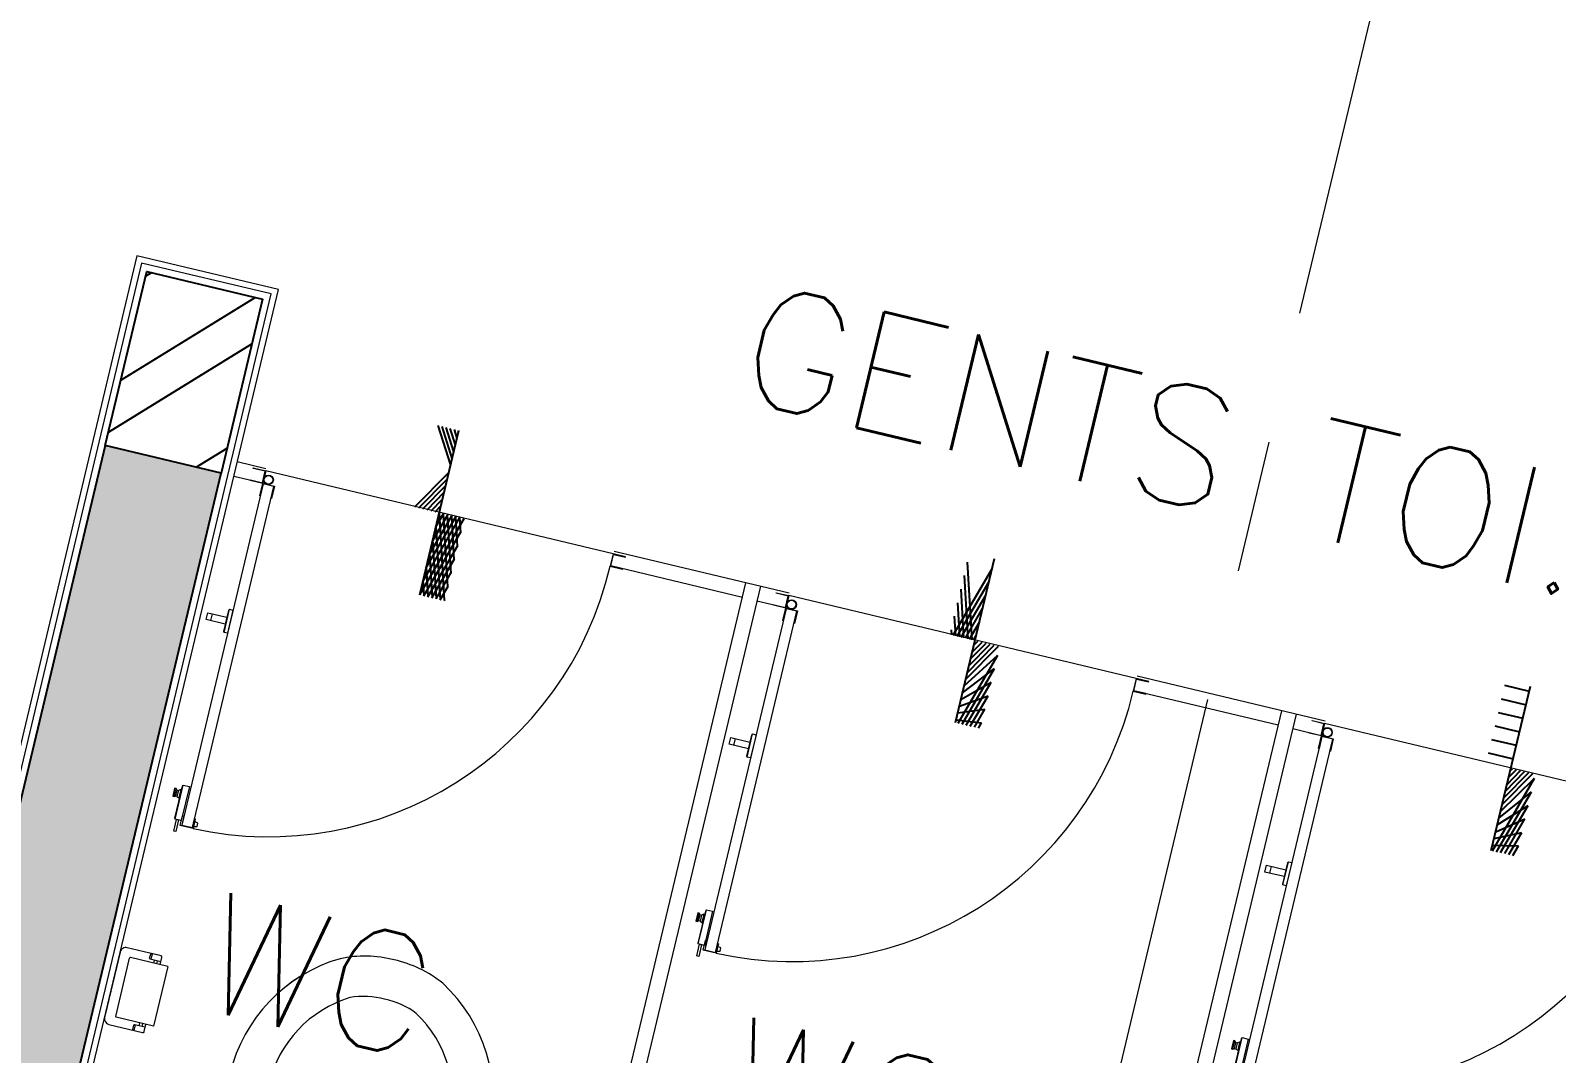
# Model space of a CAD drawing. Header units: millimetres. Extents: x 783817721 to 783927949, y 1443754877 to 1443839643.
# Drawn here: x 783900894 to 783903457, y 1443796067 to 1443797785 of the extents above; entities that cross this region are included whole.
import ezdxf

# ---------------------------------------------------------------- set-up
doc = ezdxf.new("R2010")
doc.units = ezdxf.units.MM
doc.header["$LTSCALE"] = 700
doc.linetypes.add('CENTER2', pattern=[28.575000000000003, 19.05, -3.175, 3.175, -3.175])
doc.layers.get('0').update_dxf_attribs({"linetype": 'CONTINUOUS'})
for name, color, linetype in [('A-COL', 31, 'CONTINUOUS'), ('A-HATCH', 8, 'CONTINUOUS'), ('A-TAG-RMNAME', 6, 'CONTINUOUS'), ('A-TILE DROP', 8, 'CONTINUOUS'), ('A-WALL-XXX', 7, 'CONTINUOUS')]:
    doc.layers.add(name, color=color, linetype=linetype)
doc.layers.add('A-GRID', color=31, linetype='CENTER2', lineweight=5)
doc.layers.add('A-INT-FIXTURE', color=250, linetype='CONTINUOUS', lineweight=9)
doc.styles.add('ROMANS', font='romans.shx')
pattern_1 = [(45, (0, 0), (-26.51650429449553, 26.51650429449553), [])]

# ---------------------------------------------------------------- blocks, each defined once
blk = doc.blocks.new('TPH 1 P')
for p, q in [((54.08000094297849, 0.0002394931115077), (-54.08000094297849, -0.0002394931115077)), ((-68.82904856504858, -9.833032253624763), (-68.82879247481281, -67.66083062279074)), ((-54.08000094297849, -0.0002394931115077), (-58.99636466504118, -0.0002612652214111)), ((-54.07963218413164, -83.2697650886447), (-54.07991766879961, -18.8044008182668)), ((-52.85083218129687, -17.57530444472365), (47.93462412151171, -17.57485811658705)), ((49.16400597975195, -83.26930787445315), (49.16372049506939, -18.80394360413345)), ((63.91303079444447, -68.28637623668043), (63.9127719313785, -9.832444406862463)), ((-67.59977774663814, -50.45355215251482), (-60.22523216350048, -50.45351949434995)), ((55.30931530558341, -50.45300784994186), (62.68386088872109, -50.452975191777)), ((-68.82885506959967, -53.5262849218169), (-58.99612762540157, -53.5262413775971)), ((-66.37059972769742, -70.11900159782533), (-54.07969042248254, -70.11894716755057)), ((-58.99605414455976, -70.11896893966048), (-58.99613578994276, -51.68260498183816)), ((-54.0797388112241, -59.19227457671229), (-58.99610253330133, -59.19229634882221)), ((-54.07971551459734, -64.45289219632548), (-58.99607923666002, -64.45291396843538)), ((49.16389935265947, -59.19181736257892), (54.08026307472215, -59.19179559046903)), ((49.16392264928624, -64.45243498219213), (54.0802863713489, -64.45241321008221)), ((49.16394774138648, -70.11848995341721), (61.45485704659328, -70.11843552314247)), ((54.08031146346371, -70.11846818130732), (54.08022981808068, -51.68210422348501)), ((54.08023798262188, -53.52574061924395), (63.91296542681999, -53.52569707502414)), ((63.91303079444091, -68.28637623668432), (63.91295726227879, -51.68206067926518)), ((49.16400597975195, -83.26930787445315), (-54.07963218413164, -83.2697650886447))]:
    blk.add_line(p, q)
for centre, radius, start, end in [((54.08004448718061, -9.83248795106715), 9.832727444275072, 0.0002537341905495, 90.00025373419057), ((-58.99632112083594, -9.8329887094049), 9.832727444275072, 90.00025373419057, 180.0002537341905), ((-52.85082673826938, -18.80439537521016), 1.229090930534384, 90.00025373419057, 180.0002537341905), ((47.93462956453917, -18.80394904713179), 1.229090930534384, 0.0002537341905495, 90.00025373419057), ((-67.59977230361066, -51.6826430830013), 1.229090930534384, 90.00025373419057, 180.0002537341905), ((-60.225226720473, -51.68261042483648), 1.229090930534384, 0.0002537341905495, 90.00025373419057), ((55.30932074861089, -51.68209878042839), 1.229090930534384, 90.00025373419057, 180.0002537341905), ((62.68386633174856, -51.68206612226353), 1.229090930534384, 0.0002537341905495, 90.00025373419057), ((-66.37061061375239, -67.66081973673573), 2.458181861068768, 180.0002537341905, 270.0002537341906), ((61.45484616053835, -67.6602536620978), 2.458181861068768, 270.0002537341906, 0.0002537341905495)]:
    blk.add_arc(centre, radius, start, end)
blk = doc.blocks.new('EWC 2')
for p, q in [((-0.0003062749880841, 175.0000837584551), (0.0009062749880896, -175.0000837584061)), ((-0.0001590365569848, 132.4999999991996), (-200.000159036557, 132.4993937245017)), ((-200.000159036557, 132.4993937245017), (-200.0000204594832, 92.49939372473456)), ((-2.04594831772e-05, 92.49999999943249), (-200.0000204594832, 92.49939372473456)), ((147.418668561826, 95.000510721773), (112.4996708794497, 95.00038974745256)), ((112.4996708794497, 95.00038974745256), (112.4997401679866, 75.00038974756899)), ((120.2653358827883, 100.2500685871782), (146.2017377619413, 100.2501584419369)), ((149.9997401679866, 75.00051966357566), (112.4997401679866, 75.00038974756899)), ((124.5247435141354, 75.00043140731573), (124.5252631781623, -74.99956859178205)), ((141.0085677036477, 75.000488514328), (141.009087367689, -74.99951148476978)), ((149.9997401679866, 75.00051966357566), (150.0002598320134, -74.99948033552212)), ((150.0002598320134, -74.99948033552212), (112.5002598320134, -74.9996102515288)), ((112.5002598320134, -74.9996102515288), (112.5003291205503, -94.99961025141235)), ((0.0006204594831829, -92.49999999943249), (-199.9993795405168, -92.50060627413038)), ((-199.9993795405168, -92.50060627413038), (-199.999240963443, -132.5006062738975)), ((147.4193268029266, -94.99948927709197), (112.5003291205503, -94.99961025141235)), ((120.2660304979581, -100.2492352838599), (146.2024323771111, -100.2491454291012)), ((0.0007590365569905, -132.4999999991996), (-199.999240963443, -132.5006062738975))]:
    blk.add_line(p, q)
for centre, major_axis, ratio, start_param, end_param in [((247.1667612637392, -710.273605546201), (919.122388601868, -3.885747080667939), 0.9999999999943672, 1.640774174495799, 1.847289609812001), ((349.9999999999708, 0.0012125493812645), (223.7499982217596, 0.02822001601382641), 0.9999999999940067, 1.569950856247431, 2.702970937519568), ((201.7434949504314, 57.30753662680214), (106.2854850310066, -106.2854850310066), 0.9999999999995539, 2.033551095230845, 2.455928543497696), ((348.5653083877914, -43.65291758654352), (267.4083194749343, -0.5240368236592908), 0.9999999999940166, 0.5196769025226043, 1.566788912695956), ((349.9999999997308, 0.0012125493812645), (113.2552899699446, -107.6443300730158), 0.9999999998812673, 2.331194314084761, 5.472004177913206), ((348.5653083877987, -43.65291758657263), (199.906443114038, 0.9774928439277918), 0.9999999999940432, 0.5242974367139746, 1.55903845524096), ((42.80542047708879, 112.5001482969237), (14.1421356237829, 14.1421356237829), 0.9999999999988349, -0.7853946989711857, 5.4977906082084), ((133.2335107065228, 107.7884000831545), (10.60660171783259, 10.60660171783259), 0.9999999999997942, -1.311943292146727, 2.882746547794472), ((418.6296980171173, 9.744947520040972), (-61.01197028886268, 180.4606319963003), 0.9466445239575144, 4.351186336959167, 4.832374696135421), ((418.6296980171245, 9.744947520070076), (-35.8299443303299, 114.2030516416982), 0.9430540716306229, 4.342807645496122, 4.835174699858091), ((418.6297655283852, -9.7420468958881), (61.0105029442611, 180.4604130052969), 0.9466479392239276, 4.592402835895807, 5.073570867042794), ((418.6297655283924, -9.7420468958881), (35.82869504975697, 114.2018401050401), 0.9430663098829936, 4.589601683455149, 5.081943754183982), ((348.5650059147447, 43.65533274355397), (199.9053483197305, 1.180340603060181), 0.9999999999940726, -1.569825667739491, -0.5350846492127428), ((42.80619997312895, -112.4998517017375), (14.1421356237829, 14.1421356237829), 0.9999999999988349, -0.7853946989711857, 5.4977906082084), ((133.2342575533767, -107.7874769250484), (10.60660171782754, -10.60660171782754), 0.9999999999997232, 3.400445688240003, 7.595135528177604), ((349.9999999999708, 0.0012125493812645), (223.7358957197013, -2.512263343571392), 0.9999999999939564, 3.591323404061699, 4.724343485334036), ((348.5650059147374, 43.65533274352489), (267.40740206461, 0.8747914394098621), 0.9999999999940501, -1.568093667666396, -0.5209816574932074), ((247.1618398759166, 710.2753181114531), (649.9234817478236, 649.9234817478236), 0.9999999999997438, 3.654732108649438, 3.861247543966752), ((201.743892021128, -57.30613877427825), (106.2854850310215, 106.2854850310215), 0.999999999999474, 3.827263692535608, 4.249641140802451)]:
    blk.add_ellipse(centre, major_axis=major_axis, ratio=ratio, start_param=start_param, end_param=end_param)
blk = doc.blocks.new('TILE DROPE')
at = {"layer": 'A-TILE DROP'}
h = blk.add_hatch(dxfattribs=at)
h.set_pattern_fill('ANSI31', color=256, scale=300)
h.set_pattern_definition(pattern_1)
h.paths.add_polyline_path([(5831274.573197973, 4325034.434176441), (5831198.573197973, 4325034.434176441), (5831198.573197973, 4325286.43417644), (5831274.573197973, 4325286.43417644)])
h = blk.add_hatch(dxfattribs=at)
h.set_pattern_fill('ANSI31', color=256, scale=300)
h.set_pattern_definition(pattern_1)
h.paths.add_polyline_path([(5831274.573197973, 4325034.434176441), (5831350.573197973, 4325034.434176441), (5831350.573197973, 4324782.43417644), (5831274.573197973, 4324782.43417644)])
blk.add_line((5831274.573197973, 4325286.43417644), (5831274.573197973, 4324782.43417644), dxfattribs=at)
blk = doc.blocks.new('T-DOOR')
for p, q in [((15.62951093912124, 751.8341574668884), (14.16014873981476, 753.3035955429077)), ((15.62890392541885, 682.7063477039337), (15.62951093912124, 751.8341574668884)), ((21.50492638349533, 706.2904205322266), (17.11766242980957, 707.7596814632415)), ((27.38110065460205, 707.7593402862548), (24.44337409734726, 706.2904200553894)), ((14.15850394964218, 679.8459477424622), (15.62890392541885, 682.7063477039337)), ((17.09752094745636, 690.1299450397491), (21.50492608547211, 693.0683166980742)), ((24.45928508043289, 693.0680127143859), (27.38110053539276, 690.1296417713165)), ((6.807166755199432, 347.1733775138855), (5.337804615497589, 348.6428155899048)), ((6.807166874408722, 301.5519354343414), (6.807166755199432, 347.1733775138855)), ((37.85666352510452, 331.0127501487732), (37.85635834932327, 316.3202040195465)), ((5.33676677942276, 298.6915349960327), (6.807166874408722, 301.5519354343414)), ((-750.9999997019768, 24.99999952316284), (-750.9999997019768, -7.152557373e-07)), ((-5.96046448e-08, 25), (1.192092896e-07, 0))]:
    blk.add_line(p, q)
at = {"color": 8}
blk.add_line((-749.9999997019768, -1), (-0.9999998211860656, -1.000000953674316), dxfattribs=at)
for points in [[(6.815306305885314, 778.2790467739105), (11.22210502624511, 778.279046535492), (11.22210502624511, 753.303418636322), (6.815306305885314, 753.303418636322)], [(-26.7935534119606, 759.180643081665), (-34.1393306851387, 757.7116844654083), (-34.13952034711838, 750.3659455776213), (-26.79381877183914, 748.8966076374054)], [(-25.32482266426086, 743.0199780464172), (-26.79397070407868, 743.0200159549713), (-26.79343956708908, 763.5880870819092), (0.9383352994918824, 763.5877192020416), (0.9378041625022888, 743.0196487903595), (-2.000491559505462, 743.0197243690491), (-1.999999642372131, 762.0680537223815), (-25.32433080673218, 762.0683069229126)], [(-2, 762.0683069229126), (-25.32433068752289, 762.0683069229126), (-25.3243305683136, 26.99999952316284), (-1.99999988079071, 26.99999928474426)], [(0.9374366998672484, 753.3036839962006), (14.15911096334457, 753.3035957813263), (14.15850394964218, 679.8459477424622), (0.936829686164856, 679.8460359573363)], [(17.09752112627029, 707.7596814632415), (15.62791723012924, 707.7596817016602), (15.62791728973389, 690.1299452781677), (17.09752106666565, 690.1299450397491)], [(24.44288074970245, 693.0680127143859), (21.5049262046814, 693.0680129528046), (21.5049262046814, 706.290420293808), (24.44288074970245, 706.290420293808)], [(30.31985157728195, 707.7593405246735), (27.38110059499741, 707.7593405246735), (27.38110053539276, 690.1296417713165), (30.31985151767731, 690.1296417713165)], [(-2.008485615253448, 348.6427521705627), (5.33676677942276, 348.6428158283234), (5.33676677942276, 298.6915349960327), (-2.008485615253448, 298.6914715766907)], [(48.14061760902404, 316.3202040195465), (6.806749463081359, 316.3202042579651), (6.806749463081359, 331.0127501487732), (48.14061766862869, 331.0127501487732)]]:
    blk.add_lwpolyline(points, close=True)
for points in [[(-2.000000059604644, 52.75104165077209), (-0.9999999403953552, 52.75104141235352), (-1.000000059604644, 25.99999928474427), (-26.3243305683136, 25.9999988079071), (-26.32433050870896, 52.75104045867919), (-25.3243305683136, 52.75104093551636), (-25.32433068752289, 26.99999880790711), (-1.99999988079071, 26.99999928474426), (-2.000000059604644, 52.75104141235352)], [(-776.7510416507721, 0), (-776.7510416507721, -1), (-749.9999996423721, -0.9999997615814208), (-749.9999996423721, 25.99999928474427), (-776.7510415315628, 25.99999904632568), (-776.7510415911674, 24.99999928474426), (-750.9999997019768, 24.99999952316284), (-750.9999997019768, 0), (-776.7510415315628, 2.384185791e-07)], [(25.75104212760925, 4.768371582e-07), (25.75104200839997, -0.9999995231628416), (-0.9999998211860656, -0.9999995231628416), (-1, 25.99999952316284), (25.75104188919068, 25.99999952316284), (25.75104194879532, 24.99999976158142), (0, 24.99999976158142), (1.192092896e-07, 4.768371582e-07), (25.75104200839997, 4.768371582e-07)]]:
    blk.add_lwpolyline(points)
for radius in [10.12499965708017, 9.124999657080172]:
    blk.add_circle((-11.12499964237213, 15.87499976158142), radius)
blk.add_arc((-14.54024678468704, 28.44103002548218), 735.2491660637323, 90.95489770892227, 180.190221112596, dxfattribs=at)
blk = doc.blocks.new('125')
at = {"layer": 'A-INT-FIXTURE'}
for p, q in [((343737.2138289213, -2051.243410587311), (343786.4127610326, -2051.243413925171)), ((344690.2137956023, -2051.243370771408), (344388.0148973465, -2051.243385076523)), ((345615.213762641, -2051.24333024025), (345291.0148649216, -2051.243345022202)), ((343737.2138288021, -2076.243408203125), (343786.4127601385, -2076.243410110474)), ((344615.2117012739, -2076.243373632431), (344388.0148971677, -2076.243381977081)), ((344640.213797152, -2076.243369579315), (344689.412727952, -2076.243371486664)), ((345540.2116689682, -2076.243333816528), (345291.0148648024, -2076.243340015411)), ((345565.2137631774, -2076.24332857132), (345614.4126951098, -2076.243329763412)), ((345565.2137632966, -2076.243367671967), (345614.4126957059, -2076.243371248245))]:
    blk.add_line(p, q, dxfattribs=at)
for points in [[(346628.2126318216, -3564.244052648544), (346327.2143555284, -3564.243168830872), (346327.2119779587, -3414.243149518967), (345703.2119771242, -3414.243160963058), (345703.214358747, -3564.243700504303), (345402.212665081, -3564.243844985962), (345402.2126640081, -3414.243347644806), (344778.2126637697, -3414.243347406387), (344778.212665379, -3564.24335026741), (344499.4200251102, -3564.243198394775), (344499.4200237393, -3414.243198394775), (343875.4200239182, -3414.243199110031), (343875.4200246334, -3564.24319934845), (343727.2138396502, -3564.24320101738), (343727.2138339877, -1764.243760347366), (343503.2138341069, -1764.243761062622), (343503.2138382196, -3064.241364717484)], [(346618.2126327157, -3554.244036197662), (346337.2141974568, -3554.243186712265), (346337.2118203044, -3404.243150949478), (345693.2118192911, -3404.24316239357), (345693.214199543, -3554.243697881699), (345412.2126654387, -3554.24384522438), (345412.2126641273, -3404.243347406387), (344768.212664485, -3404.243349313736), (344768.2126638293, -3554.243348360062), (344509.420024693, -3554.243196964264), (344509.4200241566, -3404.243198156357), (343865.420024097, -3404.243201255798), (343865.4200248718, -3554.243199825287), (343737.2138385177, -3554.243199586868), (343737.2138345838, -1754.243761062622), (343493.2138348222, -1754.243758916855), (343493.2138375044, -3054.241365671158)], [(344615.2138621211, -3554.243381738663), (344615.2137954831, -2051.243369102478)], [(344640.2137960792, -2051.243372917175), (344640.2138621807, -3554.243377923965)], [(345540.213829577, -3554.243340730667), (345540.2137625813, -2051.243332862854)], [(345565.2137631178, -2051.243332147598), (345565.213829577, -3554.243340015411)]]:
    blk.add_lwpolyline(points, dxfattribs=at)
for name, p, xscale, yscale, zscale, rotation in [('TILE DROPE', (3624179.155036747, 2430775.760079145), 0.5625, 0.5625, 0.5625, 180.0000001464027), ('TILE DROPE', (3625103.947676003, 2430775.760140181), 0.5625, 0.5625, 0.5625, 180.0000001464027), ('TILE DROPE', (3626028.947658658, 2430775.760220051), 0.5625, 0.5625, 0.5625, 180.0000001464027), ('T-DOOR', (343786.4127598405, -2056.216709375381), 0.8010680920605223, 0.8010680920605223, 0.8010680920605223, 180.0000029522012), ('T-DOOR', (344689.4127258658, -2056.216668844223), 0.8010680920605223, 0.8010680920605223, 0.8010680920605223, 180.0000029522012), ('T-DOOR', (345614.4126933217, -2056.216630220413), 0.8010680920605223, 0.8010680920605223, 0.8010680920605223, 180.0000029522012)]:
    blk.add_blockref(name, p, dxfattribs=dict(at, xscale=xscale, yscale=yscale, zscale=zscale, rotation=rotation))
at = {"layer": 'A-INT-FIXTURE', "rotation": 89.99999933100985}
blk.add_blockref('EWC 2', (344187.4200223684, -3404.243500232697), dxfattribs=at)
at = {"layer": 'A-INT-FIXTURE', "extrusion": (1.925920393495632e-33, 0, -1), "xscale": -1.000000000000002, "zscale": -1.000000000000002, "rotation": 269.9983215269958}
blk.add_blockref('TPH 1 P', (-343737.2138709426, -2952.243421077728), dxfattribs=at)
at = {"layer": 'A-TILE DROP', "char_height": 200.0000000000002, "attachment_point": 9, "rotation": 5.1296919395442596e-08, "style": 'ROMANS'}
for insert in [(344307.6276251674, -2958.960706710815), (345210.4202651978, -2958.960646629333)]:
    blk.add_mtext_dynamic_manual_height_columns('\\pxqc;WC', width=473.7160888731203, gutter_width=12.50000000000002, heights=[0], dxfattribs=dict(at, insert=insert))
blk = doc.blocks.new('col-2 -15')
at = {"layer": 'A-COL', "ltscale": 0.1}
h = blk.add_hatch(color=250, dxfattribs=at)
h.dxf.hatch_style = 1
h.paths.add_polyline_path([(74300.00008404255, 22550.00000047684), (74200.00008487701, 22550), (74200.00008380413, 24050.00000023842), (74000.00008386374, 24050.00000071526), (74000.00008422136, 21250), (73000.00008386374, 21250.00000023842), (73000.00008398294, 20950.00000071526), (73650.00008416176, 20950.00000047684), (73650.00008487701, 19150.00001358986), (73000.58801555634, 19150.00001382828), (73000.58801591396, 18850.00001358986), (73649.9999960661, 18850.00001263618), (73649.99999636412, 18050.00001263618), (73850.00008374453, 18050.00001263618), (73850.00008380413, 20950.00000071526), (74300.00008422136, 20950.00000047684)])
blk.add_lwpolyline([(73850.00008380413, 20950.00000071526), (74300.00008422136, 20950.00000047684), (74300.00008404255, 22550.00000047684), (74200.00008487701, 22550), (74200.00008380413, 24050.00000023842), (74000.00008386374, 24050.00000071526), (74000.00008422136, 21250), (73000.00008386374, 21250.00000023842), (73000.00008398294, 20950.00000071526), (73650.00008416176, 20950.00000047684), (73650.00008487701, 19150.00001358986), (73000.58801555634, 19150.00001382828), (73000.58801591396, 18850.00001358986), (73649.9999960661, 18850.00001263618), (73649.99999636412, 18050.00001263618), (73850.00008374453, 18050.00001263618), (73850.00008380413, 20950.00000071526)], dxfattribs=at)
at = {"layer": 'A-GRID', "color": 1, "ltscale": 0.1}
blk.add_line((75900.0000012517, -5272.462530374527), (75900.00000095367, 48139.09729981422), dxfattribs=at)

msp = doc.modelspace()

# ---------------------------------------------------------------- hatches: boundary and pattern name
at = {"layer": 'A-HATCH'}
h = msp.add_hatch(dxfattribs=at)
h.set_pattern_fill('ANSI32', color=256, scale=19.99999999999999, angle=3.774722192838826e-05, style=0)
h.set_pattern_definition([(31.58264065913059, (783812087.8157977, 1443708293.233067), (-99.7701511760467, 162.2842165286223), []), (31.58264065913059, (783812175.1672914, 1443708272.395037), (-99.7701511760467, 162.2842165286223), [])])
h.paths.add_polyline_path([(783901019.9790878, 1443797088.242964), (783901089.5918746, 1443797380.05465), (783901284.1329983, 1443797333.646125), (783901214.5202142, 1443797041.834441)])

# ---------------------------------------------------------------- linework, layer by layer
at = {"layer": 'A-WALL-XXX', "elevation": -1.504551567413402e-08}
msp.add_lwpolyline([(783901019.9790878, 1443797088.242964), (783901089.5918746, 1443797380.05465), (783901284.1329983, 1443797333.646125), (783901214.5202142, 1443797041.834441)], close=True, dxfattribs=at)

# ---------------------------------------------------------------- block references
at = {"layer": 'A-COL', "rotation": 346.5826406508676}
msp.add_blockref('col-2 -15', (783823459.138127, 1443790865.826888, -1.504585143858407e-08), dxfattribs=at)
at = {"layer": 'A-INT-FIXTURE', "color": 9, "rotation": 346.5826406591305}
for p in [(783567362.5777526, 1443878817.987809, -1.504560363624304e-08), (783567362.577764, 1443878817.987833, -1.50456036362428e-08)]:
    msp.add_blockref('125', p, dxfattribs=at)

# ---------------------------------------------------------------- texts
at = {"layer": 'A-TAG-RMNAME', "insert": (783902119.3241189, 1443797361.962413, -1.504561838211666e-08), "char_height": 199.9999999999999, "attachment_point": 1, "rotation": 346.58264291646435, "style": 'ROMANS'}
msp.add_mtext_dynamic_manual_height_columns('\\pxql,t18;GENTS TOI.-2', width=4667.468036535828, gutter_width=12.49999999999999, heights=[1451.306243075781], dxfattribs=at)

doc.saveas('drawing.dxf')
